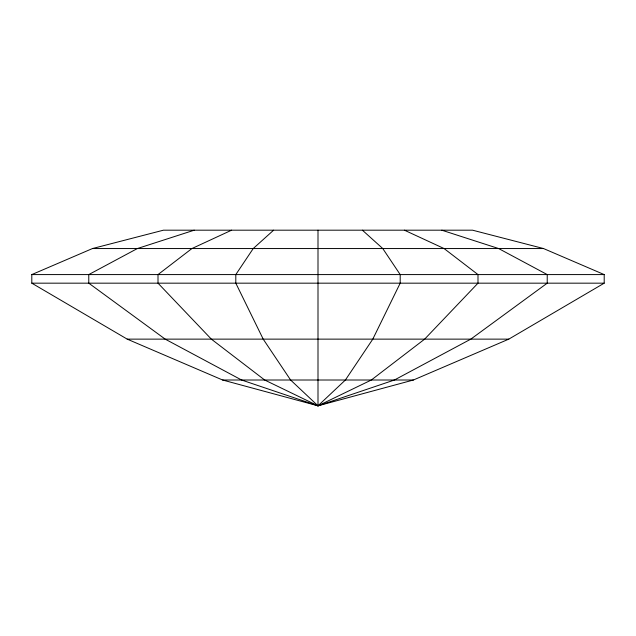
<?xml version="1.0" encoding="UTF-8"?>
<svg xmlns="http://www.w3.org/2000/svg" width="636" height="636" viewBox="0 0 636 636"><rect width="100%" height="100%" fill="white"/><g stroke="black" fill="none" stroke-linecap="round" stroke-linejoin="round"><path stroke-width="0.95" d="M194.219 230.184L137.36 248.549L88.77 274.585L88.77 283.171L165.185 339.131L241.593 380.01L318 405.816L413.4 380.01L508.8 339.131L604.2 283.171L604.2 274.585L543.542 248.549L472.548 230.184L163.452 230.184L92.459 248.549L31.8 274.585L31.8 283.171L127.2 339.131L222.6 380.01L318 405.816L345.396 380.01L372.799 339.131L400.195 283.171L400.195 274.585L382.777 248.549L362.385 230.184M273.615 230.184L253.223 248.549L235.805 274.585L235.805 283.171L263.201 339.131L290.604 380.01L318 405.816L394.407 380.01L470.815 339.131L547.23 283.171L547.23 274.585L498.64 248.549L441.782 230.184M231.607 230.184L191.921 248.549L158.006 274.585L158.006 283.171L211.343 339.131L264.671 380.01L318 405.816L371.329 380.01L424.657 339.131L477.994 283.171L477.994 274.585L444.079 248.549L404.393 230.184M92.459 248.549L543.542 248.549M31.8 274.585L604.2 274.585M31.8 283.171L604.2 283.171M127.2 339.131L508.8 339.131M222.6 380.01L413.4 380.01M318 230.184L318 405.816"/></g></svg>
